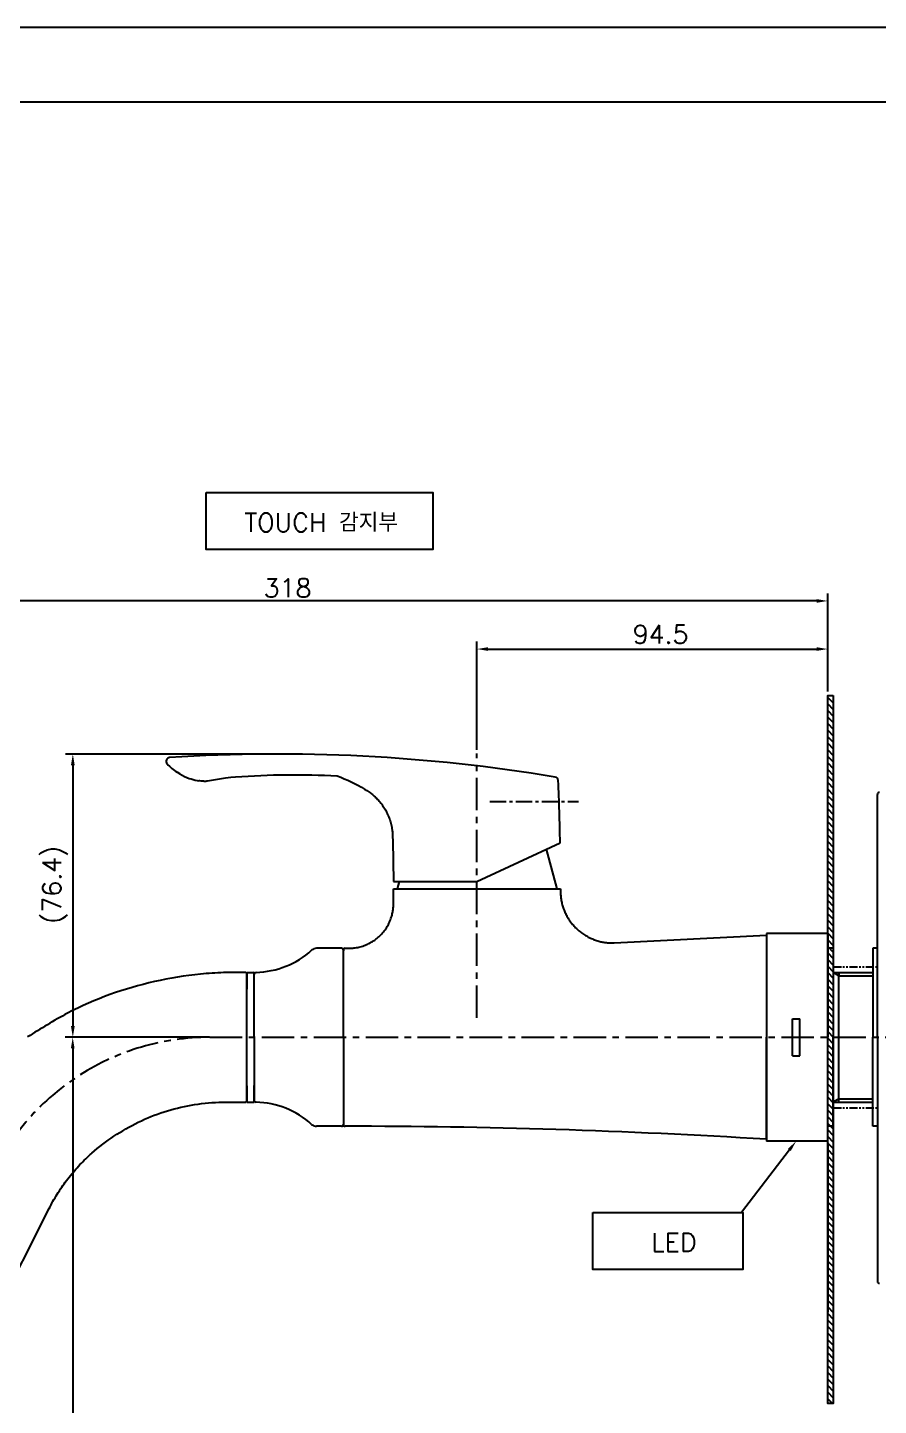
# Model space of a CAD drawing. Extents: x 0 to 841, y 0 to 594.
# Drawn here: x 226.9 to 456.2, y 222.4 to 594 of the extents above; entities that cross this region are included whole.
import ezdxf
from ezdxf import colors
from ezdxf.entities.mleader import LeaderData, LeaderLine
from ezdxf.math import Vec2, Vec3

# ---------------------------------------------------------------- set-up
doc = ezdxf.new("R2010")
doc.units = 0
doc.header["$LTSCALE"] = 7
doc.header["$MEASUREMENT"] = 0
doc.linetypes.add('CENTER', pattern=[2, 1.25, -0.25, 0.25, -0.25])
doc.linetypes.add('PHANTOM2', pattern=[1.25, 0.625, -0.125, 0.125, -0.125, 0.125, -0.125])
doc.layers.get('0').update_dxf_attribs({"color": 2, "linetype": 'CONTINUOUS'})
for name, color, linetype in [('CL', 1, 'CENTER'), ('D', 2, 'CONTINUOUS'), ('DIM', 2, 'CONTINUOUS'), ('DWG', 7, 'CONTINUOUS'), ('Make2D 표시선', 7, 'CONTINUOUS'), ('PH', 3, 'PHANTOM2'), ('TXT', 4, 'CONTINUOUS')]:
    doc.layers.add(name, color=color, linetype=linetype)
doc.styles.add('GHS', font='romans', dxfattribs={"bigfont": 'ghs'})

# ---------------------------------------------------------------- blocks, each defined once
blk = doc.blocks.new('BORDER')
blk.add_line((1, 1), (0, 1))

msp = doc.modelspace()

# ---------------------------------------------------------------- hatches: boundary and pattern name
at = {"layer": 'D', "ltscale": 0.6}
h = msp.add_hatch(dxfattribs=at)
h.set_pattern_fill('ANSI31', color=3, scale=10, angle=-270)
h.set_pattern_definition([(135, (-5544.8344, -18454.0867), (-0.88388348, -0.88388348), [])])
h.paths.add_polyline_path([(444.02, 413.9), (444.02, 222.9), (442.52, 222.9), (442.52, 413.9)])

# ---------------------------------------------------------------- linework, layer by layer
at = {"layer": 'CL'}
for p, q in [((348.02, 326.92), (348.02, 398.18)), ((276.04, 321.69), (629.99, 321.69))]:
    msp.add_line(p, q, dxfattribs=at)
at = {"layer": 'CL', "ltscale": 0.5}
msp.add_line((351.51, 385.29), (375.37, 385.29), dxfattribs=at)
at = {"layer": 'CL'}
msp.add_arc((275.96, 256.69), 65, 90, 155, dxfattribs=at)
at = {"layer": 'D', "ltscale": 0.6}
for p, q in [((439.52, 439.37), (127.86, 439.37)), ((442.52, 414.9), (442.52, 441.37)), ((348.02, 399.18), (348.02, 428.39)), ((442.52, 414.9), (442.52, 428.39)), ((351.02, 426.39), (439.52, 426.39)), ((293.51, 398.06), (237.13, 398.06)), ((239.13, 395.06), (239.13, 324.69)), ((273.96, 321.69), (237.1, 321.69)), ((271.88, 321.69), (237.13, 321.69)), ((239.1, 318.69), (239.1, 107.99))]:
    msp.add_line(p, q, dxfattribs=at)
for points in [[(275.03, 468.6), (336.15, 468.6), (336.15, 453.2), (275.03, 453.2)], [(444.02, 413.9), (444.02, 222.9), (442.52, 222.9), (442.52, 413.9)], [(379.25, 274.48), (419.67, 274.48), (419.67, 259.09), (379.25, 259.09)]]:
    msp.add_lwpolyline(points, close=True, dxfattribs=at)
for points in [[(439.52, 439.87), (439.52, 438.87), (442.52, 439.37)], [(351.02, 426.89), (351.02, 425.89), (348.02, 426.39)], [(439.52, 426.89), (439.52, 425.89), (442.52, 426.39)], [(238.63, 395.06), (239.63, 395.06), (239.13, 398.06)], [(238.63, 324.69), (239.63, 324.69), (239.13, 321.69)], [(238.6, 318.69), (239.6, 318.69), (239.1, 321.69)]]:
    msp.add_solid(points, dxfattribs=at)
at = {"layer": 'DIM', "color": 7}
for q in [(455.9, 387.2), (455.9, 255.89)]:
    msp.add_line((455.9, 321.69), q, dxfattribs=at)
at = {"layer": 'DIM'}
for p, q in [((274.96, 321.69), (250.18, 321.69)), ((442.52, 293.21), (442.52, 247.6)), ((442.52, 292.19), (442.52, 259.5))]:
    msp.add_line(p, q, dxfattribs=at)
at = {"layer": 'DWG'}
for p, q in [((366.65, 372.38), (369.52, 361.69)), ((327.05, 363.69), (326.52, 361.69)), ((442.22, 349.69), (426.02, 349.69)), ((442.52, 349.39), (442.52, 321.69)), ((286.02, 339.19), (286.02, 334.69)), ((286.02, 339.19), (287.72, 339.19)), ((286.02, 321.69), (286.02, 338.7)), ((288.02, 321.69), (288.02, 338.72)), ((444.02, 339.19), (454.7, 339.19)), ((445.52, 338.29), (444.02, 339.16)), ((445.52, 339.19), (445.52, 338.29)), ((445.52, 304.19), (445.52, 338.29)), ((286.02, 304.69), (286.02, 321.69)), ((288.02, 321.69), (288.02, 304.62)), ((426.02, 294.19), (426.02, 321.69)), ((442.52, 293.99), (442.52, 321.69)), ((286.02, 308.64), (286.02, 304.19)), ((288.02, 304.53), (288.02, 308.69)), ((288.02, 304.19), (288.02, 308.69)), ((288.02, 308.69), (288.02, 304.62)), ((288.02, 304.48), (288.02, 308.69)), ((288.02, 304.53), (288.02, 308.69)), ((445.52, 305.09), (444.02, 304.23)), ((286.02, 304.19), (288.02, 304.19)), ((444.02, 304.19), (454.7, 304.19)), ((442.22, 293.69), (426.02, 293.69)), ((212.03, 234.36), (232.73, 275.48))]:
    msp.add_line(p, q, dxfattribs=at)
at = {"layer": 'DWG', "color": 7, "linetype": 'Continuous'}
for p, q in [((426.02, 349.69), (426.02, 293.69)), ((444.02, 345.69), (442.52, 345.69)), ((444.02, 345.69), (444.02, 321.69)), ((455.9, 345.69), (454.7, 345.69)), ((444.02, 297.69), (444.02, 321.69)), ((444.02, 297.69), (442.52, 297.69)), ((455.9, 297.69), (454.7, 297.69))]:
    msp.add_line(p, q, dxfattribs=at)
at = {"layer": 'DWG', "linetype": 'Continuous'}
for p, q in [((426.02, 349.69), (426.02, 293.69)), ((433.02, 326.69), (435.02, 326.69)), ((433.02, 316.69), (433.02, 326.69)), ((435.02, 316.69), (435.02, 326.69)), ((433.02, 316.69), (435.02, 316.69)), ((426.02, 297.68), (426.02, 293.69))]:
    msp.add_line(p, q, dxfattribs=at)
at = {"layer": 'DWG', "color": 0}
for p in [(454.7, 345.69), (454.7, 297.69)]:
    msp.add_line(p, (454.7, 321.69), dxfattribs=at)
at = {"layer": 'DWG', "color": 2}
for p, q in [((445.52, 338.29), (454.7, 338.29)), ((445.52, 305.09), (454.7, 305.09))]:
    msp.add_line(p, q, dxfattribs=at)
at = {"layer": 'DWG'}
for centre, radius, start, end in [((456.4, 387.2), 0.5, 80, 180), ((442.22, 349.39), 0.3, 0, 90), ((285.52, 338.7), 0.5, 360, 89.8537), ((285.52, 304.69), 0.5, 270.0892, 360), ((442.22, 293.99), 0.3, 270, 0), ((456.4, 255.89), 0.5, 180, 280)]:
    msp.add_arc(centre, radius, start, end, dxfattribs=at)
for points, knots in [([(285.52, 339.2), (283.6, 339.2), (280.64, 339.2), (276.64, 338.98), (270.39, 338.47), (257.01, 336.27), (241.06, 330.66), (230.48, 324), (226.95, 321.78)], [0.498583, 0.498583, 0.498583, 0.498583, 6.256351, 9.38702, 12.515945, 25.039057, 50.019712, 62.502431, 62.502431, 62.502431, 62.502431]), ([(250.21, 295.05), (252.36, 296.35), (258.78, 300.26), (268.52, 303.27), (276.62, 304.15), (280.38, 304.2), (282.72, 304.19), (284.43, 304.19), (285.52, 304.19)], [0, 0, 0, 0, 7.520159, 22.521503, 30.044102, 31.922311, 33.808646, 37.062819, 37.062819, 37.062819, 37.062819])]:
    msp.add_open_spline(points, degree=3, knots=knots, dxfattribs=at)
for points in [[(243.42, 289.69), (244.26, 290.45), (250.21, 295.05)], [(232.73, 275.48), (233.78, 277.46), (234.91, 279.38), (236.13, 281.25), (237.44, 283.07), (238.82, 284.82), (240.28, 286.52), (241.82, 288.14), (243.42, 289.69)]]:
    msp.add_spline(points, degree=3, dxfattribs=at)
at = {"layer": 'Make2D 표시선'}
for p, q in [((267.96, 392.7), (267.24, 393.15)), ((272.61, 390.95), (273.09, 390.86)), ((325.33, 374.69), (325.52, 363.69)), ((348.02, 363.69), (370.43, 374.14)), ((325.52, 363.69), (348.02, 363.69)), ((325.52, 361.69), (327.62, 361.69)), ((325.52, 361.69), (348.02, 361.69)), ((348.02, 361.69), (370.52, 361.69)), ((367.83, 361.69), (370.52, 361.69)), ((311.52, 345.69), (304.81, 345.69)), ((426.02, 349.19), (426.02, 321.69)), ((312.02, 345.19), (312.02, 345.19)), ((312.02, 345.19), (312.02, 345.19)), ((312.02, 345.19), (312.02, 345.16)), ((312.02, 345.19), (312.02, 345.19)), ((312.02, 345.19), (312.02, 345.19)), ((312.02, 345.15), (312.02, 345.14)), ((312.02, 345.13), (312.02, 345.14)), ((312.02, 345.13), (312.02, 345.12)), ((312.02, 321.69), (312.02, 345.12)), ((312.02, 345.11), (312.02, 345.02)), ((312.02, 345.01), (312.02, 345.02)), ((312.02, 345.01), (312.02, 344.99)), ((312.02, 344.97), (312.02, 344.99)), ((312.02, 344.93), (312.02, 344.95)), ((312.02, 344.88), (312.02, 344.91)), ((286.02, 339.19), (286.02, 338.99)), ((286.02, 338.99), (286.02, 334.69)), ((288.02, 338.89), (288.02, 338.71)), ((312.02, 321.69), (312.02, 298.2)), ((311.52, 297.69), (304.81, 297.69)), ((312.02, 298.2), (312.02, 298.19)), ((312.02, 298.2), (312.02, 298.2))]:
    msp.add_line(p, q, dxfattribs=at)
for points in [[(282.93, 391.86), (281.66, 391.73), (280.3, 391.55), (275.45, 390.75), (275.36, 390.74), (275.27, 390.73), (275.15, 390.72), (275.03, 390.71), (274.91, 390.71), (274.78, 390.7), (274.66, 390.7), (274.54, 390.71), (274.3, 390.72), (273.99, 390.74), (273.69, 390.77), (273.39, 390.81), (273.09, 390.86)], [(310.34, 392.17), (311.3, 391.8), (312.26, 391.41), (313.2, 391), (314.14, 390.56), (315.05, 390.11), (315.95, 389.64), (316.91, 389.11), (317.75, 388.62), (318.33, 388.26), (318.62, 388.07), (318.91, 387.88), (319.15, 387.71), (319.38, 387.54), (319.61, 387.36), (319.84, 387.18), (320.08, 386.97), (320.33, 386.76), (320.57, 386.54), (320.8, 386.31), (321.03, 386.08), (321.26, 385.84), (321.48, 385.6), (321.7, 385.36), (321.92, 385.08), (322.15, 384.8), (322.36, 384.52), (322.57, 384.23), (322.78, 383.93), (322.97, 383.63), (323.16, 383.33), (323.34, 383.02), (323.52, 382.7), (323.68, 382.39), (323.84, 382.07), (323.99, 381.74), (324.13, 381.41), (324.27, 381.08), (324.39, 380.75), (324.51, 380.41), (324.62, 380.09), (324.72, 379.76), (324.81, 379.42), (324.89, 379.09), (324.97, 378.74), (325.05, 378.39), (325.11, 378.04), (325.16, 377.68), (325.2, 377.39), (325.23, 377.11), (325.26, 376.82), (325.28, 376.53), (325.3, 375.87), (325.33, 374.69)], [(312.52, 345.69), (313.92, 345.7), (314.19, 345.71), (314.53, 345.74), (314.86, 345.77), (315.2, 345.81), (315.53, 345.86), (315.88, 345.93), (316.23, 346), (316.58, 346.09), (316.92, 346.19), (317.27, 346.29), (317.6, 346.41), (317.94, 346.54), (318.27, 346.67), (318.6, 346.82), (318.92, 346.98), (319.24, 347.15), (319.55, 347.32), (319.86, 347.51), (320.17, 347.7), (320.47, 347.91), (320.76, 348.12), (321.04, 348.35), (321.32, 348.58), (321.59, 348.82), (321.86, 349.06), (322.11, 349.32), (322.36, 349.58), (322.6, 349.85), (322.83, 350.13), (323.05, 350.4), (323.25, 350.67), (323.45, 350.95), (323.63, 351.24), (323.81, 351.53), (323.98, 351.82), (324.15, 352.12), (324.3, 352.42), (324.44, 352.73), (324.58, 353.04), (324.71, 353.36), (324.83, 353.68), (324.94, 354), (325.04, 354.32), (325.13, 354.65), (325.21, 354.98), (325.27, 355.25), (325.32, 355.51), (325.37, 355.78), (325.41, 356.05), (325.44, 356.32), (325.47, 356.6), (325.49, 356.87), (325.51, 357.14), (325.51, 357.37), (325.52, 361.69)], [(370.52, 361.69), (370.53, 360.65), (370.54, 360.39), (370.56, 360.09), (370.58, 359.8), (370.61, 359.51), (370.65, 359.22), (370.69, 358.92), (370.74, 358.62), (370.8, 358.33), (370.86, 358.03), (370.93, 357.74), (371.01, 357.45), (371.09, 357.16), (371.18, 356.87), (371.27, 356.58), (371.38, 356.3), (371.48, 356.01), (371.6, 355.73), (371.72, 355.45), (371.84, 355.18), (371.97, 354.9), (372.11, 354.63), (372.26, 354.36), (372.41, 354.1), (372.56, 353.84), (372.72, 353.58), (372.89, 353.33), (373.06, 353.08), (373.24, 352.83), (373.42, 352.59), (373.6, 352.35), (373.8, 352.12), (373.99, 351.89), (374.19, 351.67), (374.4, 351.44), (374.61, 351.23), (374.83, 351.01), (375.05, 350.81), (375.28, 350.6), (375.51, 350.41), (375.74, 350.21), (375.98, 350.02), (376.22, 349.84), (376.47, 349.67), (376.72, 349.49), (376.97, 349.33), (377.23, 349.17), (377.49, 349.01), (377.76, 348.86), (378.02, 348.72), (378.29, 348.58), (378.57, 348.45), (378.84, 348.32), (379.12, 348.2), (379.4, 348.09), (379.69, 347.98), (379.97, 347.88), (380.26, 347.78), (380.55, 347.69), (380.85, 347.61), (381.14, 347.53), (381.44, 347.46), (381.69, 347.41), (381.94, 347.36), (382.19, 347.31), (382.44, 347.27), (382.69, 347.24), (382.95, 347.21), (383.2, 347.18), (383.45, 347.16), (383.92, 347.13), (384.15, 347.12), (384.38, 347.12), (384.95, 347.13), (426.02, 349.19)]]:
    msp.add_lwpolyline(points, dxfattribs=at)
for centre, radius, start, end in [((294.51, -53.34), 451.41, 80.4916, 93.7203), ((265.28, 396.12), 1, 93.7175, 222.8871), ((275.47, 405.58), 14.91, 222.8815, 236.4682), ((275.47, 405.59), 14.92, 239.7456, 250.6011), ((275.42, 405.43), 14.75, 250.5753, 258.9875), ((299.19, 155.12), 237.29, 87.2935, 93.9313), ((368.92, 390.88), 1, 2.5453, 80.4915), ((-242.34, 363.7), 612.86, 0.97665, 2.54582), ((304.81, 343.69), 2, 90.0001, 132.3197), ((311.52, 345.19), 0.5, 0.0227, 89.9999), ((312.52, 345.19), 0.5, 90.0617, 179.968), ((288.02, 362.14), 22.94, 271.2222, 312.3198), ((287.72, 338.89), 0.3, 0.0096, 90.0055), ((288.52, 338.7), 0.5, 91.2224, 177.5186), ((288.52, 304.69), 0.5, 181.4887, 268.7774), ((288.02, 281.25), 22.94, 47.6802, 88.7778), ((304.81, 299.69), 2, 227.6801, 269.9999), ((311.52, 298.19), 0.5, 270.0001, 359.9774), ((312.52, 298.19), 0.5, 180.0019, 269.9827), ((312.02, -1560.63), 1858.32, 86.48294, 89.98459)]:
    msp.add_arc(centre, radius, start, end, dxfattribs=at)
at = {"layer": 'PH', "ltscale": 0.5}
for p, q in [((444.02, 340.69), (455.9, 340.69)), ((444.02, 302.69), (455.9, 302.69))]:
    msp.add_line(p, q, dxfattribs=at)
at = {"layer": 'TXT'}
msp.add_line((25, 574), (811, 574), dxfattribs=at)

# ---------------------------------------------------------------- block references
at = {"xscale": 841, "yscale": 594, "zscale": 841}
msp.add_blockref('BORDER', (0, 0), dxfattribs=at)

# ---------------------------------------------------------------- texts
at = {"layer": 'D', "color": 0, "ltscale": 0.6, "char_height": 5, "attachment_point": 5, "style": 'GHS'}
for s, insert in [('\\A1;318', (296.98, 442.87)), ('\\A1;94.5', (397.5, 430.37))]:
    msp.add_mtext(s, dxfattribs=dict(at, insert=insert))
at = {"layer": 'D', "color": 0, "ltscale": 0.6, "insert": (234.32, 362.83), "char_height": 5, "attachment_point": 5, "rotation": 90, "style": 'GHS'}
msp.add_mtext('\\A1;(76.4)', dxfattribs=at)
at = {"layer": 'DIM', "color": 0, "char_height": 5, "attachment_point": 5, "style": 'GHS'}
for s, insert in [('TOUCH 감지부', (306.06, 460.51)), ('LED', (401.08, 266.4))]:
    msp.add_mtext(s, dxfattribs=dict(at, insert=insert))

# ---------------------------------------------------------------- leaders
at = {"layer": 'D', "ltscale": 0.6}
ml = msp.add_multileader_mtext('Standard', dxfattribs=at)
ml.set_content('')
ml.set_leader_properties()
ml.build(insert=Vec2(0, 0))
ml.multileader.update_dxf_attribs({"has_dogleg": 0, "text_right_attachment_type": 6, "dogleg_length": 0.36, "arrow_head_size": 3})
ctx = ml.context
ctx.base_point, ctx.char_height, ctx.arrow_head_size, ctx.landing_gap_size, ctx.plane_origin = Vec3(419.31, 274.48), 0.18, 3, 0.09, Vec3(434.02, 293.69)
ctx.right_attachment = 6
notes = []
notes.append((ctx, [(0, (1, 1, 0), (419.67, 274.48), (-1, 0), 0.36, [(0, [(434.02, 293.69)], 0, [])])]))
ctx.mtext, ml.multileader.dxf.content_type = None, 0
for ctx, leaders in notes:
    for number, flags, end, landing, length, lines in leaders:
        leader = LeaderData()
        leader.index, (leader.has_last_leader_line, leader.has_dogleg_vector, leader.attachment_direction) = number, flags
        leader.last_leader_point, leader.dogleg_vector, leader.dogleg_length = Vec3(end), Vec3(landing), length
        for number, points, colour, breaks in lines:
            line = LeaderLine()
            line.index, line.vertices, line.color, line.breaks = number, Vec3.list(points), colors.encode_raw_color(colour), breaks
            leader.lines.append(line)
        ctx.leaders.append(leader)

doc.saveas('drawing.dxf')
